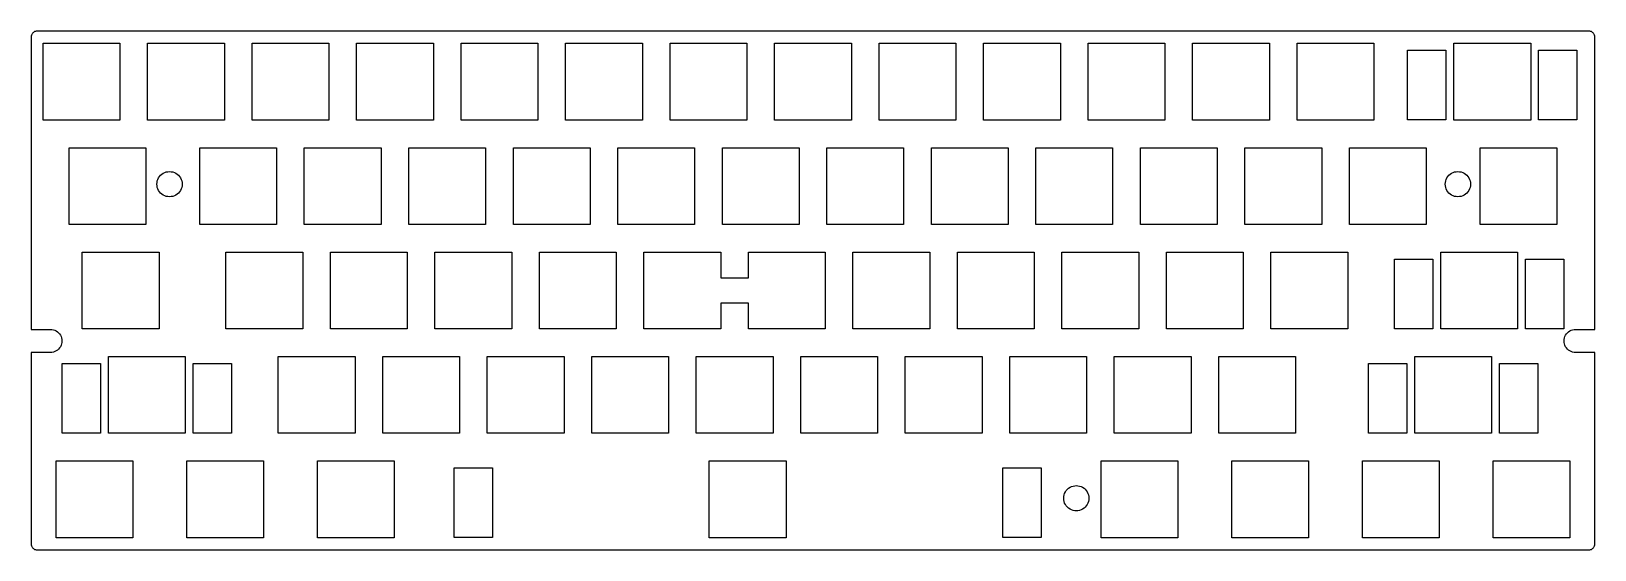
# Model space of a CAD drawing. Header units: metres. Extents: x 6 to 292, y 0 to 95.
import ezdxf

# ---------------------------------------------------------------- set-up
doc = ezdxf.new("R2010")
doc.units = ezdxf.units.M

msp = doc.modelspace()

# ---------------------------------------------------------------- linework, layer by layer
for p, q in [((6.50856, 94.2305), (6.5, 94.1)), ((6.5, 94.1), (6.5, 40.7)), ((6.53407, 94.3588), (6.50856, 94.2305)), ((6.57613, 94.4827), (6.53407, 94.3588)), ((6.63397, 94.6), (6.57613, 94.4827)), ((6.70665, 94.7088), (6.63397, 94.6)), ((6.79289, 94.8071), (6.70665, 94.7088)), ((6.89124, 94.8933), (6.79289, 94.8071)), ((7, 94.966), (6.89124, 94.8933)), ((7.11731, 95.0239), (7, 94.966)), ((7.24118, 95.0659), (7.11731, 95.0239)), ((7.36948, 95.0914), (7.24118, 95.0659)), ((7.5, 95.1), (7.36948, 95.0914)), ((290.5, 95.1), (7.5, 95.1)), ((290.631, 95.0914), (290.5, 95.1)), ((290.759, 95.0659), (290.631, 95.0914)), ((290.883, 95.0239), (290.759, 95.0659)), ((291, 94.966), (290.883, 95.0239)), ((291.109, 94.8933), (291, 94.966)), ((291.207, 94.8071), (291.109, 94.8933)), ((291.293, 94.7088), (291.207, 94.8071)), ((291.366, 94.6), (291.293, 94.7088)), ((291.424, 94.4827), (291.366, 94.6)), ((291.466, 94.3588), (291.424, 94.4827)), ((291.491, 94.2305), (291.466, 94.3588)), ((291.5, 94.1), (291.491, 94.2305)), ((291.5, 40.7), (291.5, 94.1)), ((8.64999, 78.9), (8.64999, 92.9)), ((8.64999, 92.9), (22.65, 92.9)), ((22.65, 92.9), (22.65, 78.9)), ((27.7, 78.9), (27.7, 92.9)), ((27.7, 92.9), (41.7, 92.9)), ((41.7, 92.9), (41.7, 78.9)), ((46.75, 78.9), (46.75, 92.9)), ((46.75, 92.9), (60.75, 92.9)), ((60.75, 92.9), (60.75, 78.9)), ((65.8, 78.9), (65.8, 92.9)), ((65.8, 92.9), (79.8, 92.9)), ((79.8, 92.9), (79.8, 78.9)), ((84.85, 78.9), (84.85, 92.9)), ((84.85, 92.9), (98.85, 92.9)), ((98.85, 92.9), (98.85, 78.9)), ((103.9, 78.9), (103.9, 92.9)), ((103.9, 92.9), (117.9, 92.9)), ((117.9, 92.9), (117.9, 78.9)), ((122.95, 78.9), (122.95, 92.9)), ((122.95, 92.9), (136.95, 92.9)), ((136.95, 92.9), (136.95, 78.9)), ((142, 78.9), (142, 92.9)), ((142, 92.9), (156, 92.9)), ((156, 92.9), (156, 78.9)), ((161.05, 78.9), (161.05, 92.9)), ((161.05, 92.9), (175.05, 92.9)), ((175.05, 92.9), (175.05, 78.9)), ((180.1, 78.9), (180.1, 92.9)), ((180.1, 92.9), (194.1, 92.9)), ((194.1, 92.9), (194.1, 78.9)), ((199.15, 78.9), (199.15, 92.9)), ((199.15, 92.9), (213.15, 92.9)), ((213.15, 92.9), (213.15, 78.9)), ((218.2, 78.9), (218.2, 92.9)), ((218.2, 92.9), (232.2, 92.9)), ((232.2, 92.9), (232.2, 78.9)), ((237.25, 78.9), (237.25, 92.9)), ((237.25, 92.9), (251.25, 92.9)), ((251.25, 92.9), (251.25, 78.9)), ((257.387, 78.93), (257.387, 91.63)), ((257.387, 91.63), (264.387, 91.63)), ((264.387, 91.63), (264.387, 78.93)), ((265.825, 78.9), (265.825, 92.9)), ((265.825, 92.9), (279.825, 92.9)), ((279.825, 92.9), (279.825, 78.9)), ((281.263, 78.93), (281.263, 91.63)), ((281.263, 91.63), (288.263, 91.63)), ((288.263, 91.63), (288.263, 78.93)), ((22.65, 78.9), (8.64999, 78.9)), ((41.7, 78.9), (27.7, 78.9)), ((60.75, 78.9), (46.75, 78.9)), ((79.8, 78.9), (65.8, 78.9)), ((98.85, 78.9), (84.85, 78.9)), ((117.9, 78.9), (103.9, 78.9)), ((136.95, 78.9), (122.95, 78.9)), ((156, 78.9), (142, 78.9)), ((175.05, 78.9), (161.05, 78.9)), ((194.1, 78.9), (180.1, 78.9)), ((213.15, 78.9), (199.15, 78.9)), ((232.2, 78.9), (218.2, 78.9)), ((251.25, 78.9), (237.25, 78.9)), ((264.387, 78.93), (257.387, 78.93)), ((279.825, 78.9), (265.825, 78.9)), ((288.263, 78.93), (281.263, 78.93)), ((13.4125, 59.85), (13.4125, 73.85)), ((13.4125, 73.85), (27.4125, 73.85)), ((27.4125, 73.85), (27.4125, 59.85)), ((37.225, 59.85), (37.225, 73.85)), ((37.225, 73.85), (51.225, 73.85)), ((51.225, 73.85), (51.225, 59.85)), ((56.275, 59.85), (56.275, 73.85)), ((56.275, 73.85), (70.275, 73.85)), ((70.275, 73.85), (70.275, 59.85)), ((75.325, 59.85), (75.325, 73.85)), ((75.325, 73.85), (89.325, 73.85)), ((89.325, 73.85), (89.325, 59.85)), ((94.375, 59.85), (94.375, 73.85)), ((94.375, 73.85), (108.375, 73.85)), ((108.375, 73.85), (108.375, 59.85)), ((113.425, 59.85), (113.425, 73.85)), ((113.425, 73.85), (127.425, 73.85)), ((127.425, 73.85), (127.425, 59.85)), ((132.475, 59.85), (132.475, 73.85)), ((132.475, 73.85), (146.475, 73.85)), ((146.475, 73.85), (146.475, 59.85)), ((151.525, 59.85), (151.525, 73.85)), ((151.525, 73.85), (165.525, 73.85)), ((165.525, 73.85), (165.525, 59.85)), ((170.575, 59.85), (170.575, 73.85)), ((170.575, 73.85), (184.575, 73.85)), ((184.575, 73.85), (184.575, 59.85)), ((189.625, 59.85), (189.625, 73.85)), ((189.625, 73.85), (203.625, 73.85)), ((203.625, 73.85), (203.625, 59.85)), ((208.675, 59.85), (208.675, 73.85)), ((208.675, 73.85), (222.675, 73.85)), ((222.675, 73.85), (222.675, 59.85)), ((227.725, 59.85), (227.725, 73.85)), ((227.725, 73.85), (241.725, 73.85)), ((241.725, 73.85), (241.725, 59.85)), ((246.775, 59.85), (246.775, 73.85)), ((246.775, 73.85), (260.775, 73.85)), ((260.775, 73.85), (260.775, 59.85)), ((270.587, 59.85), (270.587, 73.85)), ((270.587, 73.85), (284.587, 73.85)), ((284.587, 73.85), (284.587, 59.85)), ((29.7081, 68.35), (29.8753, 68.6001)), ((29.8753, 68.6001), (30.0737, 68.8263)), ((30.0737, 68.8263), (30.2998, 69.0247)), ((30.2998, 69.0247), (30.55, 69.1918)), ((30.55, 69.1918), (30.8198, 69.3249)), ((30.8198, 69.3249), (31.1047, 69.4216)), ((31.1047, 69.4216), (31.3998, 69.4803)), ((31.3998, 69.4803), (31.7, 69.5)), ((31.7, 69.5), (32.0002, 69.4803)), ((32.0002, 69.4803), (32.2953, 69.4216)), ((32.2953, 69.4216), (32.5802, 69.3249)), ((32.5802, 69.3249), (32.85, 69.1918)), ((32.85, 69.1918), (33.1001, 69.0247)), ((33.1001, 69.0247), (33.3263, 68.8263)), ((33.3263, 68.8263), (33.5247, 68.6001)), ((33.5247, 68.6001), (33.6918, 68.35)), ((264.558, 68.35), (264.725, 68.6001)), ((264.725, 68.6001), (264.924, 68.8263)), ((264.924, 68.8263), (265.15, 69.0247)), ((265.15, 69.0247), (265.4, 69.1918)), ((265.4, 69.1918), (265.67, 69.3249)), ((265.67, 69.3249), (265.955, 69.4216)), ((265.955, 69.4216), (266.25, 69.4803)), ((266.25, 69.4803), (266.55, 69.5)), ((266.55, 69.5), (266.85, 69.4803)), ((266.85, 69.4803), (267.145, 69.4216)), ((267.145, 69.4216), (267.43, 69.3249)), ((267.43, 69.3249), (267.7, 69.1918)), ((267.7, 69.1918), (267.95, 69.0247)), ((267.95, 69.0247), (268.176, 68.8263)), ((268.176, 68.8263), (268.375, 68.6001)), ((268.375, 68.6001), (268.542, 68.35)), ((29.4, 67.2), (29.4197, 67.5002)), ((29.4197, 66.8998), (29.4, 67.2)), ((29.4197, 67.5002), (29.4784, 67.7953)), ((29.4784, 66.6047), (29.4197, 66.8998)), ((29.4784, 67.7953), (29.5751, 68.0802)), ((29.5751, 66.3198), (29.4784, 66.6047)), ((29.5751, 68.0802), (29.7081, 68.35)), ((29.7081, 66.05), (29.5751, 66.3198)), ((29.8753, 65.7998), (29.7081, 66.05)), ((30.0737, 65.5737), (29.8753, 65.7998)), ((30.2998, 65.3753), (30.0737, 65.5737)), ((33.3263, 65.5737), (33.1001, 65.3753)), ((33.5247, 65.7998), (33.3263, 65.5737)), ((33.6918, 66.05), (33.5247, 65.7998)), ((33.6918, 68.35), (33.8249, 68.0802)), ((33.8249, 66.3198), (33.6918, 66.05)), ((33.8249, 68.0802), (33.9216, 67.7953)), ((33.9216, 66.6047), (33.8249, 66.3198)), ((33.9216, 67.7953), (33.9803, 67.5002)), ((33.9803, 66.8998), (33.9216, 66.6047)), ((33.9803, 67.5002), (34, 67.2)), ((34, 67.2), (33.9803, 66.8998)), ((264.25, 67.2), (264.27, 67.5002)), ((264.27, 66.8998), (264.25, 67.2)), ((264.27, 67.5002), (264.328, 67.7953)), ((264.328, 66.6047), (264.27, 66.8998)), ((264.328, 67.7953), (264.425, 68.0802)), ((264.425, 66.3198), (264.328, 66.6047)), ((264.425, 68.0802), (264.558, 68.35)), ((264.558, 66.05), (264.425, 66.3198)), ((264.725, 65.7998), (264.558, 66.05)), ((264.924, 65.5737), (264.725, 65.7998)), ((265.15, 65.3753), (264.924, 65.5737)), ((268.176, 65.5737), (267.95, 65.3753)), ((268.375, 65.7998), (268.176, 65.5737)), ((268.542, 66.05), (268.375, 65.7998)), ((268.542, 68.35), (268.675, 68.0802)), ((268.675, 66.3198), (268.542, 66.05)), ((268.675, 68.0802), (268.772, 67.7953)), ((268.772, 66.6047), (268.675, 66.3198)), ((268.772, 67.7953), (268.83, 67.5002)), ((268.83, 66.8998), (268.772, 66.6047)), ((268.83, 67.5002), (268.85, 67.2)), ((268.85, 67.2), (268.83, 66.8998)), ((30.55, 65.2081), (30.2998, 65.3753)), ((30.8198, 65.0751), (30.55, 65.2081)), ((31.1047, 64.9784), (30.8198, 65.0751)), ((31.3998, 64.9197), (31.1047, 64.9784)), ((31.7, 64.9), (31.3998, 64.9197)), ((32.0002, 64.9197), (31.7, 64.9)), ((32.2953, 64.9784), (32.0002, 64.9197)), ((32.5802, 65.0751), (32.2953, 64.9784)), ((32.85, 65.2081), (32.5802, 65.0751)), ((33.1001, 65.3753), (32.85, 65.2081)), ((265.4, 65.2081), (265.15, 65.3753)), ((265.67, 65.0751), (265.4, 65.2081)), ((265.955, 64.9784), (265.67, 65.0751)), ((266.25, 64.9197), (265.955, 64.9784)), ((266.55, 64.9), (266.25, 64.9197)), ((266.85, 64.9197), (266.55, 64.9)), ((267.145, 64.9784), (266.85, 64.9197)), ((267.43, 65.0751), (267.145, 64.9784)), ((267.7, 65.2081), (267.43, 65.0751)), ((267.95, 65.3753), (267.7, 65.2081)), ((27.4125, 59.85), (13.4125, 59.85)), ((51.225, 59.85), (37.225, 59.85)), ((70.275, 59.85), (56.275, 59.85)), ((89.325, 59.85), (75.325, 59.85)), ((108.375, 59.85), (94.375, 59.85)), ((127.425, 59.85), (113.425, 59.85)), ((146.475, 59.85), (132.475, 59.85)), ((165.525, 59.85), (151.525, 59.85)), ((184.575, 59.85), (170.575, 59.85)), ((203.625, 59.85), (189.625, 59.85)), ((222.675, 59.85), (208.675, 59.85)), ((241.725, 59.85), (227.725, 59.85)), ((260.775, 59.85), (246.775, 59.85)), ((284.587, 59.85), (270.587, 59.85)), ((15.7937, 40.8), (15.7937, 54.8)), ((15.7937, 54.8), (29.7937, 54.8)), ((29.7937, 54.8), (29.7937, 40.8)), ((41.9875, 40.8), (41.9875, 54.8)), ((41.9875, 54.8), (55.9875, 54.8)), ((55.9875, 54.8), (55.9875, 40.8)), ((61.0375, 40.8), (61.0375, 54.8)), ((61.0375, 54.8), (75.0375, 54.8)), ((75.0375, 54.8), (75.0375, 40.8)), ((80.0875, 40.8), (80.0875, 54.8)), ((80.0875, 54.8), (94.0875, 54.8)), ((94.0875, 54.8), (94.0875, 40.8)), ((99.1375, 40.8), (99.1375, 54.8)), ((99.1375, 54.8), (113.137, 54.8)), ((113.137, 54.8), (113.137, 40.8)), ((118.188, 40.8), (118.188, 54.8)), ((118.188, 54.8), (132.188, 54.8)), ((132.188, 54.8), (132.188, 50.1)), ((137.237, 50.1), (137.237, 54.8)), ((137.237, 54.8), (151.237, 54.8)), ((151.237, 54.8), (151.237, 40.8)), ((156.287, 40.8), (156.287, 54.8)), ((156.287, 54.8), (170.287, 54.8)), ((170.287, 54.8), (170.287, 40.8)), ((175.337, 40.8), (175.337, 54.8)), ((175.337, 54.8), (189.337, 54.8)), ((189.337, 54.8), (189.337, 40.8)), ((194.387, 40.8), (194.387, 54.8)), ((194.387, 54.8), (208.387, 54.8)), ((208.387, 54.8), (208.387, 40.8)), ((213.438, 40.8), (213.438, 54.8)), ((213.438, 54.8), (227.438, 54.8)), ((227.438, 54.8), (227.438, 40.8)), ((232.487, 40.8), (232.487, 54.8)), ((232.487, 54.8), (246.487, 54.8)), ((246.487, 54.8), (246.487, 40.8)), ((263.444, 40.8), (263.444, 54.8)), ((263.444, 54.8), (277.444, 54.8)), ((277.444, 54.8), (277.444, 40.8)), ((255.006, 40.83), (255.006, 53.53)), ((255.006, 53.53), (262.006, 53.53)), ((262.006, 53.53), (262.006, 40.83)), ((278.882, 40.83), (278.882, 53.53)), ((278.882, 53.53), (285.882, 53.53)), ((285.882, 53.53), (285.882, 40.83)), ((132.188, 50.1), (137.237, 50.1)), ((137.237, 45.5), (132.188, 45.5)), ((132.188, 45.5), (132.188, 40.8)), ((137.237, 40.8), (137.237, 45.5)), ((6.5, 40.7), (10, 40.7)), ((10, 40.7), (10.2741, 40.682)), ((10.2741, 40.682), (10.5435, 40.6284)), ((10.5435, 40.6284), (10.8036, 40.5401)), ((10.8036, 40.5401), (11.05, 40.4186)), ((11.05, 40.4186), (11.2784, 40.266)), ((11.2784, 40.266), (11.4849, 40.0849)), ((11.4849, 40.0849), (11.666, 39.8784)), ((29.7937, 40.8), (15.7937, 40.8)), ((55.9875, 40.8), (41.9875, 40.8)), ((75.0375, 40.8), (61.0375, 40.8)), ((94.0875, 40.8), (80.0875, 40.8)), ((113.137, 40.8), (99.1375, 40.8)), ((132.188, 40.8), (118.188, 40.8)), ((151.237, 40.8), (137.237, 40.8)), ((170.287, 40.8), (156.287, 40.8)), ((189.337, 40.8), (175.337, 40.8)), ((208.387, 40.8), (194.387, 40.8)), ((227.438, 40.8), (213.438, 40.8)), ((246.487, 40.8), (232.487, 40.8)), ((262.006, 40.83), (255.006, 40.83)), ((277.444, 40.8), (263.444, 40.8)), ((285.882, 40.83), (278.882, 40.83)), ((286.334, 39.8784), (286.515, 40.0849)), ((286.515, 40.0849), (286.722, 40.266)), ((286.722, 40.266), (286.95, 40.4186)), ((286.95, 40.4186), (287.196, 40.5401)), ((287.196, 40.5401), (287.456, 40.6284)), ((287.456, 40.6284), (287.726, 40.682)), ((287.726, 40.682), (288, 40.7)), ((288, 40.7), (291.5, 40.7)), ((11.4849, 37.1151), (11.2784, 36.9339)), ((11.666, 37.3216), (11.4849, 37.1151)), ((11.666, 39.8784), (11.8186, 39.65)), ((11.8186, 37.55), (11.666, 37.3216)), ((11.8186, 39.65), (11.9401, 39.4036)), ((11.9401, 37.7964), (11.8186, 37.55)), ((11.9401, 39.4036), (12.0284, 39.1435)), ((12.0284, 38.0565), (11.9401, 37.7964)), ((12.0284, 39.1435), (12.082, 38.8741)), ((12.082, 38.3259), (12.0284, 38.0565)), ((12.082, 38.8741), (12.1, 38.6)), ((12.1, 38.6), (12.082, 38.3259)), ((285.9, 38.6), (285.918, 38.8741)), ((285.918, 38.3259), (285.9, 38.6)), ((285.918, 38.8741), (285.972, 39.1435)), ((285.972, 38.0565), (285.918, 38.3259)), ((285.972, 39.1435), (286.06, 39.4036)), ((286.06, 37.7964), (285.972, 38.0565)), ((286.06, 39.4036), (286.181, 39.65)), ((286.181, 37.55), (286.06, 37.7964)), ((286.181, 39.65), (286.334, 39.8784)), ((286.334, 37.3216), (286.181, 37.55)), ((286.515, 37.1151), (286.334, 37.3216)), ((286.722, 36.9339), (286.515, 37.1151)), ((10, 36.5), (6.5, 36.5)), ((6.5, 36.5), (6.5, 1.5)), ((10.2741, 36.518), (10, 36.5)), ((10.5435, 36.5715), (10.2741, 36.518)), ((10.8036, 36.6599), (10.5435, 36.5715)), ((11.05, 36.7813), (10.8036, 36.6599)), ((11.2784, 36.9339), (11.05, 36.7813)), ((12.1183, 21.78), (12.1183, 34.48)), ((12.1183, 34.48), (19.1183, 34.48)), ((19.1183, 34.48), (19.1183, 21.78)), ((20.5562, 21.75), (20.5562, 35.75)), ((20.5562, 35.75), (34.5562, 35.75)), ((34.5562, 35.75), (34.5562, 21.75)), ((35.9942, 21.78), (35.9942, 34.48)), ((35.9942, 34.48), (42.9942, 34.48)), ((42.9942, 34.48), (42.9942, 21.78)), ((51.5125, 21.75), (51.5125, 35.75)), ((51.5125, 35.75), (65.5125, 35.75)), ((65.5125, 35.75), (65.5125, 21.75)), ((70.5625, 21.75), (70.5625, 35.75)), ((70.5625, 35.75), (84.5625, 35.75)), ((84.5625, 35.75), (84.5625, 21.75)), ((89.6125, 21.75), (89.6125, 35.75)), ((89.6125, 35.75), (103.612, 35.75)), ((103.612, 35.75), (103.612, 21.75)), ((108.662, 21.75), (108.662, 35.75)), ((108.662, 35.75), (122.662, 35.75)), ((122.662, 35.75), (122.662, 21.75)), ((127.712, 21.75), (127.712, 35.75)), ((127.712, 35.75), (141.712, 35.75)), ((141.712, 35.75), (141.712, 21.75)), ((146.762, 21.75), (146.762, 35.75)), ((146.762, 35.75), (160.762, 35.75)), ((160.762, 35.75), (160.762, 21.75)), ((165.812, 21.75), (165.812, 35.75)), ((165.812, 35.75), (179.812, 35.75)), ((179.812, 35.75), (179.812, 21.75)), ((184.862, 21.75), (184.862, 35.75)), ((184.862, 35.75), (198.862, 35.75)), ((198.862, 35.75), (198.862, 21.75)), ((203.912, 21.75), (203.912, 35.75)), ((203.912, 35.75), (217.912, 35.75)), ((217.912, 35.75), (217.912, 21.75)), ((222.962, 21.75), (222.962, 35.75)), ((222.962, 35.75), (236.962, 35.75)), ((236.962, 35.75), (236.962, 21.75)), ((250.243, 21.78), (250.243, 34.48)), ((250.243, 34.48), (257.243, 34.48)), ((257.243, 34.48), (257.243, 21.78)), ((258.681, 21.75), (258.681, 35.75)), ((258.681, 35.75), (272.681, 35.75)), ((272.681, 35.75), (272.681, 21.75)), ((274.119, 21.78), (274.119, 34.48)), ((274.119, 34.48), (281.119, 34.48)), ((281.119, 34.48), (281.119, 21.78)), ((286.95, 36.7813), (286.722, 36.9339)), ((287.196, 36.6599), (286.95, 36.7813)), ((287.456, 36.5715), (287.196, 36.6599)), ((287.726, 36.518), (287.456, 36.5715)), ((288, 36.5), (287.726, 36.518)), ((291.5, 36.5), (288, 36.5)), ((291.5, 1.5), (291.5, 36.5)), ((19.1183, 21.78), (12.1183, 21.78)), ((34.5562, 21.75), (20.5562, 21.75)), ((42.9942, 21.78), (35.9942, 21.78)), ((65.5125, 21.75), (51.5125, 21.75)), ((84.5625, 21.75), (70.5625, 21.75)), ((103.612, 21.75), (89.6125, 21.75)), ((122.662, 21.75), (108.662, 21.75)), ((141.712, 21.75), (127.712, 21.75)), ((160.762, 21.75), (146.762, 21.75)), ((179.812, 21.75), (165.812, 21.75)), ((198.862, 21.75), (184.862, 21.75)), ((217.912, 21.75), (203.912, 21.75)), ((236.962, 21.75), (222.962, 21.75)), ((257.243, 21.78), (250.243, 21.78)), ((272.681, 21.75), (258.681, 21.75)), ((281.119, 21.78), (274.119, 21.78)), ((11.0312, 2.7), (11.0312, 16.7)), ((11.0312, 16.7), (25.0312, 16.7)), ((25.0312, 16.7), (25.0312, 2.7)), ((34.8438, 2.7), (34.8438, 16.7)), ((34.8438, 16.7), (48.8438, 16.7)), ((48.8438, 16.7), (48.8438, 2.7)), ((58.6562, 2.7), (58.6562, 16.7)), ((58.6562, 16.7), (72.6562, 16.7)), ((72.6562, 16.7), (72.6562, 2.7)), ((83.5938, 2.73001), (83.5938, 15.43)), ((83.5938, 15.43), (90.5938, 15.43)), ((90.5938, 15.43), (90.5938, 2.73001)), ((130.094, 2.7), (130.094, 16.7)), ((130.094, 16.7), (144.094, 16.7)), ((144.094, 16.7), (144.094, 2.7)), ((183.594, 2.73001), (183.594, 15.43)), ((183.594, 15.43), (190.594, 15.43)), ((190.594, 15.43), (190.594, 2.73001)), ((201.531, 2.7), (201.531, 16.7)), ((201.531, 16.7), (215.531, 16.7)), ((215.531, 16.7), (215.531, 2.7)), ((225.344, 2.7), (225.344, 16.7)), ((225.344, 16.7), (239.344, 16.7)), ((239.344, 16.7), (239.344, 2.7)), ((249.156, 2.7), (249.156, 16.7)), ((249.156, 16.7), (263.156, 16.7)), ((263.156, 16.7), (263.156, 2.7)), ((272.969, 2.7), (272.969, 16.7)), ((272.969, 16.7), (286.969, 16.7)), ((286.969, 16.7), (286.969, 2.7)), ((195.175, 11.3001), (195.374, 11.5263)), ((195.374, 11.5263), (195.6, 11.7247)), ((195.6, 11.7247), (195.85, 11.8918)), ((195.85, 11.8918), (196.12, 12.0249)), ((196.12, 12.0249), (196.405, 12.1216)), ((196.405, 12.1216), (196.7, 12.1803)), ((196.7, 12.1803), (197, 12.2)), ((197, 12.2), (197.3, 12.1803)), ((197.3, 12.1803), (197.595, 12.1216)), ((197.595, 12.1216), (197.88, 12.0249)), ((197.88, 12.0249), (198.15, 11.8918)), ((198.15, 11.8918), (198.4, 11.7247)), ((198.4, 11.7247), (198.626, 11.5263)), ((198.626, 11.5263), (198.825, 11.3001)), ((194.7, 9.89999), (194.72, 10.2002)), ((194.72, 9.59978), (194.7, 9.89999)), ((194.72, 10.2002), (194.778, 10.4953)), ((194.778, 9.3047), (194.72, 9.59978)), ((194.778, 10.4953), (194.875, 10.7802)), ((194.875, 9.01982), (194.778, 9.3047)), ((194.875, 10.7802), (195.008, 11.05)), ((195.008, 8.74998), (194.875, 9.01982)), ((195.008, 11.05), (195.175, 11.3001)), ((195.175, 8.49985), (195.008, 8.74998)), ((198.825, 11.3001), (198.992, 11.05)), ((198.992, 8.74998), (198.825, 8.49985)), ((198.992, 11.05), (199.125, 10.7802)), ((199.125, 9.01982), (198.992, 8.74998)), ((199.125, 10.7802), (199.222, 10.4953)), ((199.222, 9.3047), (199.125, 9.01982)), ((199.222, 10.4953), (199.28, 10.2002)), ((199.28, 9.59978), (199.222, 9.3047)), ((199.28, 10.2002), (199.3, 9.89999)), ((199.3, 9.89999), (199.28, 9.59978)), ((195.374, 8.27365), (195.175, 8.49985)), ((195.6, 8.07529), (195.374, 8.27365)), ((195.85, 7.90813), (195.6, 8.07529)), ((196.12, 7.77507), (195.85, 7.90813)), ((196.405, 7.67836), (196.12, 7.77507)), ((196.7, 7.61967), (196.405, 7.67836)), ((197, 7.59999), (196.7, 7.61967)), ((197.3, 7.61967), (197, 7.59999)), ((197.595, 7.67836), (197.3, 7.61967)), ((197.88, 7.77507), (197.595, 7.67836)), ((198.15, 7.90813), (197.88, 7.77507)), ((198.4, 8.07529), (198.15, 7.90813)), ((198.626, 8.27365), (198.4, 8.07529)), ((198.825, 8.49985), (198.626, 8.27365)), ((6.5, 1.5), (6.50856, 1.36948)), ((6.50856, 1.36948), (6.53407, 1.24118)), ((6.53407, 1.24118), (6.57613, 1.11731)), ((6.57613, 1.11731), (6.63397, 1)), ((6.63397, 1), (6.70665, 0.89123)), ((6.70665, 0.89123), (6.79289, 0.79289)), ((6.79289, 0.79289), (6.89124, 0.70665)), ((6.89124, 0.70665), (7, 0.63397)), ((7, 0.63397), (7.11731, 0.57613)), ((7.11731, 0.57613), (7.24118, 0.53407)), ((7.24118, 0.53407), (7.36948, 0.50856)), ((7.36948, 0.50856), (7.5, 0.5)), ((7.5, 0.5), (290.5, 0.5)), ((25.0312, 2.7), (11.0312, 2.7)), ((48.8438, 2.7), (34.8438, 2.7)), ((72.6562, 2.7), (58.6562, 2.7)), ((90.5938, 2.73001), (83.5938, 2.73001)), ((144.094, 2.7), (130.094, 2.7)), ((190.594, 2.73001), (183.594, 2.73001)), ((215.531, 2.7), (201.531, 2.7)), ((239.344, 2.7), (225.344, 2.7)), ((263.156, 2.7), (249.156, 2.7)), ((286.969, 2.7), (272.969, 2.7)), ((290.5, 0.5), (290.631, 0.50856)), ((290.631, 0.50856), (290.759, 0.53407)), ((290.759, 0.53407), (290.883, 0.57613)), ((290.883, 0.57613), (291, 0.63397)), ((291, 0.63397), (291.109, 0.70665)), ((291.109, 0.70665), (291.207, 0.79289)), ((291.207, 0.79289), (291.293, 0.89123)), ((291.293, 0.89123), (291.366, 1)), ((291.366, 1), (291.424, 1.11731)), ((291.424, 1.11731), (291.466, 1.24118)), ((291.466, 1.24118), (291.491, 1.36948)), ((291.491, 1.36948), (291.5, 1.5))]:
    msp.add_line(p, q)

doc.saveas('drawing.dxf')
